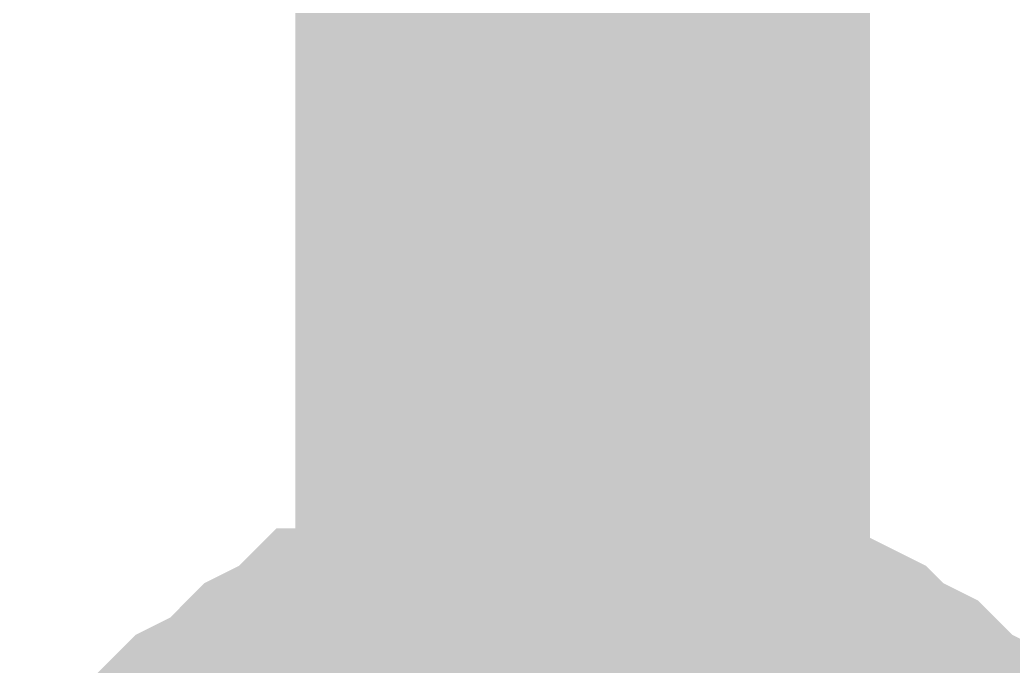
# Model space of a CAD drawing. Header units: inches. Extents: x 0 to 841, y 0 to 594.
# Drawn here: x 606.772 to 608.068, y 520.663 to 521.506 of the extents above; entities that cross this region are included whole.
import ezdxf

# ---------------------------------------------------------------- set-up
doc = ezdxf.new("R2010")
doc.units = ezdxf.units.IN
doc.layers.add('Sheet', color=255, linetype='Continuous')

msp = doc.modelspace()

# ---------------------------------------------------------------- linework, layer by layer
at = {"layer": 'Sheet'}
for points in [[(607.5062, 525.4995, 0.7493, 0.7493, 0), (607.5062, 519.9971, 0.7493, 0.7493, 0)], [(607.5062, 524.983, 0.2997, 0.2997, 0), (607.5062, 519.9971, 0.2997, 0.2997, 0)], [(606.9223, 520.4687, 0.2997, 0.2997, 0), (606.9447, 520.5136, 0.2997, 0.2997, 0), (606.9672, 520.5361, 0.2997, 0.2997, 0), (606.9896, 520.5585, 0.2997, 0.2997, 0), (607.0121, 520.581, 0.2997, 0.2997, 0), (607.057, 520.6034, 0.2997, 0.2997, 0), (607.0795, 520.6259, 0.2997, 0.2997, 0), (607.1019, 520.6484, 0.2997, 0.2997, 0), (607.1468, 520.6708, 0.2997, 0.2997, 0), (607.1693, 520.6933, 0.2997, 0.2997, 0), (607.2142, 520.6933, 0.2997, 0.2997, 0), (607.2367, 520.7157, 0.2997, 0.2997, 0), (607.2816, 520.7157, 0.2997, 0.2997, 0), (607.304, 520.7382, 0.2997, 0.2997, 0), (607.349, 520.7382, 0.2997, 0.2997, 0), (607.3939, 520.7607, 0.2997, 0.2997, 0), (607.4163, 520.7607, 0.2997, 0.2997, 0), (607.4613, 520.7607, 0.2997, 0.2997, 0), (607.5062, 520.7607, 0.2997, 0.2997, 0)], [(606.9223, 520.4687, 0.2997, 0.2997, 0), (606.9447, 520.5136, 0.2997, 0.2997, 0), (606.9672, 520.5361, 0.2997, 0.2997, 0), (606.9896, 520.5585, 0.2997, 0.2997, 0), (607.0121, 520.581, 0.2997, 0.2997, 0), (607.057, 520.6034, 0.2997, 0.2997, 0), (607.0795, 520.6259, 0.2997, 0.2997, 0), (607.1019, 520.6484, 0.2997, 0.2997, 0), (607.1468, 520.6708, 0.2997, 0.2997, 0), (607.1693, 520.6933, 0.2997, 0.2997, 0), (607.2142, 520.6933, 0.2997, 0.2997, 0), (607.2367, 520.7157, 0.2997, 0.2997, 0), (607.2816, 520.7157, 0.2997, 0.2997, 0), (607.304, 520.7382, 0.2997, 0.2997, 0), (607.349, 520.7382, 0.2997, 0.2997, 0), (607.3939, 520.7607, 0.2997, 0.2997, 0), (607.4163, 520.7607, 0.2997, 0.2997, 0), (607.4613, 520.7607, 0.2997, 0.2997, 0), (607.5062, 520.7607, 0.2997, 0.2997, 0)], [(606.9223, 520.4687, 0.2997, 0.2997, 0), (606.9447, 520.5136, 0.2997, 0.2997, 0), (606.9672, 520.5361, 0.2997, 0.2997, 0), (606.9896, 520.5585, 0.2997, 0.2997, 0), (607.0121, 520.581, 0.2997, 0.2997, 0), (607.057, 520.6034, 0.2997, 0.2997, 0), (607.0795, 520.6259, 0.2997, 0.2997, 0), (607.1019, 520.6484, 0.2997, 0.2997, 0), (607.1468, 520.6708, 0.2997, 0.2997, 0), (607.1693, 520.6933, 0.2997, 0.2997, 0), (607.2142, 520.6933, 0.2997, 0.2997, 0), (607.2367, 520.7157, 0.2997, 0.2997, 0), (607.2816, 520.7157, 0.2997, 0.2997, 0), (607.304, 520.7382, 0.2997, 0.2997, 0), (607.349, 520.7382, 0.2997, 0.2997, 0), (607.3939, 520.7607, 0.2997, 0.2997, 0), (607.4163, 520.7607, 0.2997, 0.2997, 0), (607.4613, 520.7607, 0.2997, 0.2997, 0), (607.5062, 520.7607, 0.2997, 0.2997, 0)], [(606.9223, 520.4687, 0.2997, 0.2997, 0), (606.9447, 520.5136, 0.2997, 0.2997, 0), (606.9672, 520.5361, 0.2997, 0.2997, 0), (606.9896, 520.5585, 0.2997, 0.2997, 0), (607.0121, 520.581, 0.2997, 0.2997, 0), (607.057, 520.6034, 0.2997, 0.2997, 0), (607.0795, 520.6259, 0.2997, 0.2997, 0), (607.1019, 520.6484, 0.2997, 0.2997, 0), (607.1468, 520.6708, 0.2997, 0.2997, 0), (607.1693, 520.6933, 0.2997, 0.2997, 0), (607.2142, 520.6933, 0.2997, 0.2997, 0), (607.2367, 520.7157, 0.2997, 0.2997, 0), (607.2816, 520.7157, 0.2997, 0.2997, 0), (607.304, 520.7382, 0.2997, 0.2997, 0), (607.349, 520.7382, 0.2997, 0.2997, 0), (607.3939, 520.7607, 0.2997, 0.2997, 0), (607.4163, 520.7607, 0.2997, 0.2997, 0), (607.4613, 520.7607, 0.2997, 0.2997, 0), (607.5062, 520.7607, 0.2997, 0.2997, 0)], [(606.9223, 520.4687, 0.2997, 0.2997, 0), (606.9447, 520.5136, 0.2997, 0.2997, 0), (606.9672, 520.5361, 0.2997, 0.2997, 0), (606.9896, 520.5585, 0.2997, 0.2997, 0), (607.0121, 520.581, 0.2997, 0.2997, 0), (607.057, 520.6034, 0.2997, 0.2997, 0), (607.0795, 520.6259, 0.2997, 0.2997, 0), (607.1019, 520.6484, 0.2997, 0.2997, 0), (607.1468, 520.6708, 0.2997, 0.2997, 0), (607.1693, 520.6933, 0.2997, 0.2997, 0), (607.2142, 520.6933, 0.2997, 0.2997, 0), (607.2367, 520.7157, 0.2997, 0.2997, 0), (607.2816, 520.7157, 0.2997, 0.2997, 0), (607.304, 520.7382, 0.2997, 0.2997, 0), (607.349, 520.7382, 0.2997, 0.2997, 0), (607.3939, 520.7607, 0.2997, 0.2997, 0), (607.4163, 520.7607, 0.2997, 0.2997, 0), (607.4613, 520.7607, 0.2997, 0.2997, 0), (607.5062, 520.7607, 0.2997, 0.2997, 0)], [(606.9223, 520.4687, 0.2997, 0.2997, 0), (606.9447, 520.5136, 0.2997, 0.2997, 0), (606.9672, 520.5361, 0.2997, 0.2997, 0), (606.9896, 520.5585, 0.2997, 0.2997, 0), (607.0121, 520.581, 0.2997, 0.2997, 0), (607.057, 520.6034, 0.2997, 0.2997, 0), (607.0795, 520.6259, 0.2997, 0.2997, 0), (607.1019, 520.6484, 0.2997, 0.2997, 0), (607.1468, 520.6708, 0.2997, 0.2997, 0), (607.1693, 520.6933, 0.2997, 0.2997, 0), (607.2142, 520.6933, 0.2997, 0.2997, 0), (607.2367, 520.7157, 0.2997, 0.2997, 0), (607.2816, 520.7157, 0.2997, 0.2997, 0), (607.304, 520.7382, 0.2997, 0.2997, 0), (607.349, 520.7382, 0.2997, 0.2997, 0), (607.3939, 520.7607, 0.2997, 0.2997, 0), (607.4163, 520.7607, 0.2997, 0.2997, 0), (607.4613, 520.7607, 0.2997, 0.2997, 0), (607.5062, 520.7607, 0.2997, 0.2997, 0)], [(607.5062, 520.7607, 0.2997, 0.2997, 0), (607.5062, 520.7607, 0.2997, 0.2997, 0)], [(607.5062, 520.7607, 0.2997, 0.2997, 0), (607.5511, 520.7607, 0.2997, 0.2997, 0), (607.5735, 520.7607, 0.2997, 0.2997, 0), (607.6185, 520.7607, 0.2997, 0.2997, 0), (607.6634, 520.7382, 0.2997, 0.2997, 0), (607.6858, 520.7382, 0.2997, 0.2997, 0), (607.7307, 520.7157, 0.2997, 0.2997, 0), (607.7532, 520.7157, 0.2997, 0.2997, 0), (607.7981, 520.6933, 0.2997, 0.2997, 0), (607.8206, 520.6933, 0.2997, 0.2997, 0), (607.8655, 520.6708, 0.2997, 0.2997, 0), (607.888, 520.6484, 0.2997, 0.2997, 0), (607.9329, 520.6259, 0.2997, 0.2997, 0), (607.9553, 520.6034, 0.2997, 0.2997, 0), (607.9778, 520.581, 0.2997, 0.2997, 0), (608.0227, 520.5585, 0.2997, 0.2997, 0), (608.0452, 520.5361, 0.2997, 0.2997, 0), (608.0676, 520.5136, 0.2997, 0.2997, 0), (608.0901, 520.4687, 0.2997, 0.2997, 0)], [(607.5062, 520.7607, 0.2997, 0.2997, 0), (607.5062, 520.7607, 0.2997, 0.2997, 0)], [(607.5062, 520.7607, 0.2997, 0.2997, 0), (607.5511, 520.7607, 0.2997, 0.2997, 0), (607.5735, 520.7607, 0.2997, 0.2997, 0), (607.6185, 520.7607, 0.2997, 0.2997, 0), (607.6634, 520.7382, 0.2997, 0.2997, 0), (607.6858, 520.7382, 0.2997, 0.2997, 0), (607.7307, 520.7157, 0.2997, 0.2997, 0), (607.7532, 520.7157, 0.2997, 0.2997, 0), (607.7981, 520.6933, 0.2997, 0.2997, 0), (607.8206, 520.6933, 0.2997, 0.2997, 0), (607.8655, 520.6708, 0.2997, 0.2997, 0), (607.888, 520.6484, 0.2997, 0.2997, 0), (607.9329, 520.6259, 0.2997, 0.2997, 0), (607.9553, 520.6034, 0.2997, 0.2997, 0), (607.9778, 520.581, 0.2997, 0.2997, 0), (608.0227, 520.5585, 0.2997, 0.2997, 0), (608.0452, 520.5361, 0.2997, 0.2997, 0), (608.0676, 520.5136, 0.2997, 0.2997, 0), (608.0901, 520.4687, 0.2997, 0.2997, 0)], [(607.5062, 520.7607, 0.2997, 0.2997, 0), (607.5062, 520.7607, 0.2997, 0.2997, 0)], [(607.5062, 520.7607, 0.2997, 0.2997, 0), (607.5511, 520.7607, 0.2997, 0.2997, 0), (607.5735, 520.7607, 0.2997, 0.2997, 0), (607.6185, 520.7607, 0.2997, 0.2997, 0), (607.6634, 520.7382, 0.2997, 0.2997, 0), (607.6858, 520.7382, 0.2997, 0.2997, 0), (607.7307, 520.7157, 0.2997, 0.2997, 0), (607.7532, 520.7157, 0.2997, 0.2997, 0), (607.7981, 520.6933, 0.2997, 0.2997, 0), (607.8206, 520.6933, 0.2997, 0.2997, 0), (607.8655, 520.6708, 0.2997, 0.2997, 0), (607.888, 520.6484, 0.2997, 0.2997, 0), (607.9329, 520.6259, 0.2997, 0.2997, 0), (607.9553, 520.6034, 0.2997, 0.2997, 0), (607.9778, 520.581, 0.2997, 0.2997, 0), (608.0227, 520.5585, 0.2997, 0.2997, 0), (608.0452, 520.5361, 0.2997, 0.2997, 0), (608.0676, 520.5136, 0.2997, 0.2997, 0), (608.0901, 520.4687, 0.2997, 0.2997, 0)], [(607.5062, 520.7607, 0.2997, 0.2997, 0), (607.5062, 520.7607, 0.2997, 0.2997, 0)], [(607.5062, 520.7607, 0.2997, 0.2997, 0), (607.5511, 520.7607, 0.2997, 0.2997, 0), (607.5735, 520.7607, 0.2997, 0.2997, 0), (607.6185, 520.7607, 0.2997, 0.2997, 0), (607.6634, 520.7382, 0.2997, 0.2997, 0), (607.6858, 520.7382, 0.2997, 0.2997, 0), (607.7307, 520.7157, 0.2997, 0.2997, 0), (607.7532, 520.7157, 0.2997, 0.2997, 0), (607.7981, 520.6933, 0.2997, 0.2997, 0), (607.8206, 520.6933, 0.2997, 0.2997, 0), (607.8655, 520.6708, 0.2997, 0.2997, 0), (607.888, 520.6484, 0.2997, 0.2997, 0), (607.9329, 520.6259, 0.2997, 0.2997, 0), (607.9553, 520.6034, 0.2997, 0.2997, 0), (607.9778, 520.581, 0.2997, 0.2997, 0), (608.0227, 520.5585, 0.2997, 0.2997, 0), (608.0452, 520.5361, 0.2997, 0.2997, 0), (608.0676, 520.5136, 0.2997, 0.2997, 0), (608.0901, 520.4687, 0.2997, 0.2997, 0)], [(607.5062, 520.7607, 0.2997, 0.2997, 0), (607.5062, 520.7607, 0.2997, 0.2997, 0)], [(607.5062, 520.7607, 0.2997, 0.2997, 0), (607.5511, 520.7607, 0.2997, 0.2997, 0), (607.5735, 520.7607, 0.2997, 0.2997, 0), (607.6185, 520.7607, 0.2997, 0.2997, 0), (607.6634, 520.7382, 0.2997, 0.2997, 0), (607.6858, 520.7382, 0.2997, 0.2997, 0), (607.7307, 520.7157, 0.2997, 0.2997, 0), (607.7532, 520.7157, 0.2997, 0.2997, 0), (607.7981, 520.6933, 0.2997, 0.2997, 0), (607.8206, 520.6933, 0.2997, 0.2997, 0), (607.8655, 520.6708, 0.2997, 0.2997, 0), (607.888, 520.6484, 0.2997, 0.2997, 0), (607.9329, 520.6259, 0.2997, 0.2997, 0), (607.9553, 520.6034, 0.2997, 0.2997, 0), (607.9778, 520.581, 0.2997, 0.2997, 0), (608.0227, 520.5585, 0.2997, 0.2997, 0), (608.0452, 520.5361, 0.2997, 0.2997, 0), (608.0676, 520.5136, 0.2997, 0.2997, 0), (608.0901, 520.4687, 0.2997, 0.2997, 0)], [(607.5062, 520.7607, 0.2997, 0.2997, 0), (607.5062, 520.7607, 0.2997, 0.2997, 0)], [(607.5062, 520.7607, 0.2997, 0.2997, 0), (607.5511, 520.7607, 0.2997, 0.2997, 0), (607.5735, 520.7607, 0.2997, 0.2997, 0), (607.6185, 520.7607, 0.2997, 0.2997, 0), (607.6634, 520.7382, 0.2997, 0.2997, 0), (607.6858, 520.7382, 0.2997, 0.2997, 0), (607.7307, 520.7157, 0.2997, 0.2997, 0), (607.7532, 520.7157, 0.2997, 0.2997, 0), (607.7981, 520.6933, 0.2997, 0.2997, 0), (607.8206, 520.6933, 0.2997, 0.2997, 0), (607.8655, 520.6708, 0.2997, 0.2997, 0), (607.888, 520.6484, 0.2997, 0.2997, 0), (607.9329, 520.6259, 0.2997, 0.2997, 0), (607.9553, 520.6034, 0.2997, 0.2997, 0), (607.9778, 520.581, 0.2997, 0.2997, 0), (608.0227, 520.5585, 0.2997, 0.2997, 0), (608.0452, 520.5361, 0.2997, 0.2997, 0), (608.0676, 520.5136, 0.2997, 0.2997, 0), (608.0901, 520.4687, 0.2997, 0.2997, 0)], [(607.057, 520.6034, 0.0991, 0.0991, 0), (607.0795, 520.6259, 0.0991, 0.0991, 0), (607.1019, 520.6484, 0.0991, 0.0991, 0), (607.1468, 520.6708, 0.0991, 0.0991, 0), (607.1693, 520.6933, 0.0991, 0.0991, 0), (607.2142, 520.6933, 0.0991, 0.0991, 0), (607.2367, 520.7157, 0.0991, 0.0991, 0), (607.2816, 520.7157, 0.0991, 0.0991, 0), (607.304, 520.7382, 0.0991, 0.0991, 0), (607.349, 520.7382, 0.0991, 0.0991, 0), (607.3939, 520.7607, 0.0991, 0.0991, 0), (607.4163, 520.7607, 0.0991, 0.0991, 0), (607.4613, 520.7607, 0.0991, 0.0991, 0), (607.5062, 520.7607, 0.0991, 0.0991, 0)], [(607.057, 520.6034, 0.0991, 0.0991, 0), (607.0795, 520.6259, 0.0991, 0.0991, 0), (607.1019, 520.6484, 0.0991, 0.0991, 0), (607.1468, 520.6708, 0.0991, 0.0991, 0), (607.1693, 520.6933, 0.0991, 0.0991, 0), (607.2142, 520.6933, 0.0991, 0.0991, 0), (607.2367, 520.7157, 0.0991, 0.0991, 0), (607.2816, 520.7157, 0.0991, 0.0991, 0), (607.304, 520.7382, 0.0991, 0.0991, 0), (607.349, 520.7382, 0.0991, 0.0991, 0), (607.3939, 520.7607, 0.0991, 0.0991, 0), (607.4163, 520.7607, 0.0991, 0.0991, 0), (607.4613, 520.7607, 0.0991, 0.0991, 0), (607.5062, 520.7607, 0.0991, 0.0991, 0)], [(607.057, 520.6034, 0.0991, 0.0991, 0), (607.0795, 520.6259, 0.0991, 0.0991, 0), (607.1019, 520.6484, 0.0991, 0.0991, 0), (607.1468, 520.6708, 0.0991, 0.0991, 0), (607.1693, 520.6933, 0.0991, 0.0991, 0), (607.2142, 520.6933, 0.0991, 0.0991, 0), (607.2367, 520.7157, 0.0991, 0.0991, 0), (607.2816, 520.7157, 0.0991, 0.0991, 0), (607.304, 520.7382, 0.0991, 0.0991, 0), (607.349, 520.7382, 0.0991, 0.0991, 0), (607.3939, 520.7607, 0.0991, 0.0991, 0), (607.4163, 520.7607, 0.0991, 0.0991, 0), (607.4613, 520.7607, 0.0991, 0.0991, 0), (607.5062, 520.7607, 0.0991, 0.0991, 0)], [(607.057, 520.6034, 0.0991, 0.0991, 0), (607.0795, 520.6259, 0.0991, 0.0991, 0), (607.1019, 520.6484, 0.0991, 0.0991, 0), (607.1468, 520.6708, 0.0991, 0.0991, 0), (607.1693, 520.6933, 0.0991, 0.0991, 0), (607.2142, 520.6933, 0.0991, 0.0991, 0), (607.2367, 520.7157, 0.0991, 0.0991, 0), (607.2816, 520.7157, 0.0991, 0.0991, 0), (607.304, 520.7382, 0.0991, 0.0991, 0), (607.349, 520.7382, 0.0991, 0.0991, 0), (607.3939, 520.7607, 0.0991, 0.0991, 0), (607.4163, 520.7607, 0.0991, 0.0991, 0), (607.4613, 520.7607, 0.0991, 0.0991, 0), (607.5062, 520.7607, 0.0991, 0.0991, 0)], [(607.057, 520.6034, 0.0991, 0.0991, 0), (607.0795, 520.6259, 0.0991, 0.0991, 0), (607.1019, 520.6484, 0.0991, 0.0991, 0), (607.1468, 520.6708, 0.0991, 0.0991, 0), (607.1693, 520.6933, 0.0991, 0.0991, 0), (607.2142, 520.6933, 0.0991, 0.0991, 0), (607.2367, 520.7157, 0.0991, 0.0991, 0), (607.2816, 520.7157, 0.0991, 0.0991, 0), (607.304, 520.7382, 0.0991, 0.0991, 0), (607.349, 520.7382, 0.0991, 0.0991, 0), (607.3939, 520.7607, 0.0991, 0.0991, 0), (607.4163, 520.7607, 0.0991, 0.0991, 0), (607.4613, 520.7607, 0.0991, 0.0991, 0), (607.5062, 520.7607, 0.0991, 0.0991, 0)], [(607.057, 520.6034, 0.0991, 0.0991, 0), (607.0795, 520.6259, 0.0991, 0.0991, 0), (607.1019, 520.6484, 0.0991, 0.0991, 0), (607.1468, 520.6708, 0.0991, 0.0991, 0), (607.1693, 520.6933, 0.0991, 0.0991, 0), (607.2142, 520.6933, 0.0991, 0.0991, 0), (607.2367, 520.7157, 0.0991, 0.0991, 0), (607.2816, 520.7157, 0.0991, 0.0991, 0), (607.304, 520.7382, 0.0991, 0.0991, 0), (607.349, 520.7382, 0.0991, 0.0991, 0), (607.3939, 520.7607, 0.0991, 0.0991, 0), (607.4163, 520.7607, 0.0991, 0.0991, 0), (607.4613, 520.7607, 0.0991, 0.0991, 0), (607.5062, 520.7607, 0.0991, 0.0991, 0)], [(607.5062, 520.7607, 0.0991, 0.0991, 0), (607.5062, 520.7607, 0.0991, 0.0991, 0)], [(607.5062, 520.7607, 0.0991, 0.0991, 0), (607.5511, 520.7607, 0.0991, 0.0991, 0), (607.5735, 520.7607, 0.0991, 0.0991, 0), (607.6185, 520.7607, 0.0991, 0.0991, 0), (607.6634, 520.7382, 0.0991, 0.0991, 0), (607.6858, 520.7382, 0.0991, 0.0991, 0), (607.7307, 520.7157, 0.0991, 0.0991, 0), (607.7532, 520.7157, 0.0991, 0.0991, 0), (607.7981, 520.6933, 0.0991, 0.0991, 0), (607.8206, 520.6933, 0.0991, 0.0991, 0), (607.8655, 520.6708, 0.0991, 0.0991, 0), (607.888, 520.6484, 0.0991, 0.0991, 0), (607.9329, 520.6259, 0.0991, 0.0991, 0), (607.9553, 520.6034, 0.0991, 0.0991, 0), (607.9778, 520.581, 0.0991, 0.0991, 0), (608.0227, 520.5585, 0.0991, 0.0991, 0), (608.0452, 520.5361, 0.0991, 0.0991, 0), (608.0676, 520.5136, 0.0991, 0.0991, 0), (608.0901, 520.4687, 0.0991, 0.0991, 0), (608.1125, 520.4462, 0.0991, 0.0991, 0), (608.135, 520.4238, 0.0991, 0.0991, 0)], [(607.5062, 520.7607, 0.0991, 0.0991, 0), (607.5062, 520.7607, 0.0991, 0.0991, 0)], [(607.5062, 520.7607, 0.0991, 0.0991, 0), (607.5511, 520.7607, 0.0991, 0.0991, 0), (607.5735, 520.7607, 0.0991, 0.0991, 0), (607.6185, 520.7607, 0.0991, 0.0991, 0), (607.6634, 520.7382, 0.0991, 0.0991, 0), (607.6858, 520.7382, 0.0991, 0.0991, 0), (607.7307, 520.7157, 0.0991, 0.0991, 0), (607.7532, 520.7157, 0.0991, 0.0991, 0), (607.7981, 520.6933, 0.0991, 0.0991, 0), (607.8206, 520.6933, 0.0991, 0.0991, 0), (607.8655, 520.6708, 0.0991, 0.0991, 0), (607.888, 520.6484, 0.0991, 0.0991, 0), (607.9329, 520.6259, 0.0991, 0.0991, 0), (607.9553, 520.6034, 0.0991, 0.0991, 0), (607.9778, 520.581, 0.0991, 0.0991, 0), (608.0227, 520.5585, 0.0991, 0.0991, 0), (608.0452, 520.5361, 0.0991, 0.0991, 0), (608.0676, 520.5136, 0.0991, 0.0991, 0), (608.0901, 520.4687, 0.0991, 0.0991, 0), (608.1125, 520.4462, 0.0991, 0.0991, 0), (608.135, 520.4238, 0.0991, 0.0991, 0)], [(607.5062, 520.7607, 0.0991, 0.0991, 0), (607.5062, 520.7607, 0.0991, 0.0991, 0)], [(607.5062, 520.7607, 0.0991, 0.0991, 0), (607.5511, 520.7607, 0.0991, 0.0991, 0), (607.5735, 520.7607, 0.0991, 0.0991, 0), (607.6185, 520.7607, 0.0991, 0.0991, 0), (607.6634, 520.7382, 0.0991, 0.0991, 0), (607.6858, 520.7382, 0.0991, 0.0991, 0), (607.7307, 520.7157, 0.0991, 0.0991, 0), (607.7532, 520.7157, 0.0991, 0.0991, 0), (607.7981, 520.6933, 0.0991, 0.0991, 0), (607.8206, 520.6933, 0.0991, 0.0991, 0), (607.8655, 520.6708, 0.0991, 0.0991, 0), (607.888, 520.6484, 0.0991, 0.0991, 0), (607.9329, 520.6259, 0.0991, 0.0991, 0), (607.9553, 520.6034, 0.0991, 0.0991, 0), (607.9778, 520.581, 0.0991, 0.0991, 0), (608.0227, 520.5585, 0.0991, 0.0991, 0), (608.0452, 520.5361, 0.0991, 0.0991, 0), (608.0676, 520.5136, 0.0991, 0.0991, 0), (608.0901, 520.4687, 0.0991, 0.0991, 0), (608.1125, 520.4462, 0.0991, 0.0991, 0), (608.135, 520.4238, 0.0991, 0.0991, 0)], [(607.5062, 520.7607, 0.0991, 0.0991, 0), (607.5062, 520.7607, 0.0991, 0.0991, 0)], [(607.5062, 520.7607, 0.0991, 0.0991, 0), (607.5511, 520.7607, 0.0991, 0.0991, 0), (607.5735, 520.7607, 0.0991, 0.0991, 0), (607.6185, 520.7607, 0.0991, 0.0991, 0), (607.6634, 520.7382, 0.0991, 0.0991, 0), (607.6858, 520.7382, 0.0991, 0.0991, 0), (607.7307, 520.7157, 0.0991, 0.0991, 0), (607.7532, 520.7157, 0.0991, 0.0991, 0), (607.7981, 520.6933, 0.0991, 0.0991, 0), (607.8206, 520.6933, 0.0991, 0.0991, 0), (607.8655, 520.6708, 0.0991, 0.0991, 0), (607.888, 520.6484, 0.0991, 0.0991, 0), (607.9329, 520.6259, 0.0991, 0.0991, 0), (607.9553, 520.6034, 0.0991, 0.0991, 0), (607.9778, 520.581, 0.0991, 0.0991, 0), (608.0227, 520.5585, 0.0991, 0.0991, 0), (608.0452, 520.5361, 0.0991, 0.0991, 0), (608.0676, 520.5136, 0.0991, 0.0991, 0), (608.0901, 520.4687, 0.0991, 0.0991, 0), (608.1125, 520.4462, 0.0991, 0.0991, 0), (608.135, 520.4238, 0.0991, 0.0991, 0)], [(607.5062, 520.7607, 0.0991, 0.0991, 0), (607.5062, 520.7607, 0.0991, 0.0991, 0)], [(607.5062, 520.7607, 0.0991, 0.0991, 0), (607.5511, 520.7607, 0.0991, 0.0991, 0), (607.5735, 520.7607, 0.0991, 0.0991, 0), (607.6185, 520.7607, 0.0991, 0.0991, 0), (607.6634, 520.7382, 0.0991, 0.0991, 0), (607.6858, 520.7382, 0.0991, 0.0991, 0), (607.7307, 520.7157, 0.0991, 0.0991, 0), (607.7532, 520.7157, 0.0991, 0.0991, 0), (607.7981, 520.6933, 0.0991, 0.0991, 0), (607.8206, 520.6933, 0.0991, 0.0991, 0), (607.8655, 520.6708, 0.0991, 0.0991, 0), (607.888, 520.6484, 0.0991, 0.0991, 0), (607.9329, 520.6259, 0.0991, 0.0991, 0), (607.9553, 520.6034, 0.0991, 0.0991, 0), (607.9778, 520.581, 0.0991, 0.0991, 0), (608.0227, 520.5585, 0.0991, 0.0991, 0), (608.0452, 520.5361, 0.0991, 0.0991, 0), (608.0676, 520.5136, 0.0991, 0.0991, 0), (608.0901, 520.4687, 0.0991, 0.0991, 0), (608.1125, 520.4462, 0.0991, 0.0991, 0), (608.135, 520.4238, 0.0991, 0.0991, 0)], [(607.5062, 520.7607, 0.0991, 0.0991, 0), (607.5062, 520.7607, 0.0991, 0.0991, 0)], [(607.5062, 520.7607, 0.0991, 0.0991, 0), (607.5511, 520.7607, 0.0991, 0.0991, 0), (607.5735, 520.7607, 0.0991, 0.0991, 0), (607.6185, 520.7607, 0.0991, 0.0991, 0), (607.6634, 520.7382, 0.0991, 0.0991, 0), (607.6858, 520.7382, 0.0991, 0.0991, 0), (607.7307, 520.7157, 0.0991, 0.0991, 0), (607.7532, 520.7157, 0.0991, 0.0991, 0), (607.7981, 520.6933, 0.0991, 0.0991, 0), (607.8206, 520.6933, 0.0991, 0.0991, 0), (607.8655, 520.6708, 0.0991, 0.0991, 0), (607.888, 520.6484, 0.0991, 0.0991, 0), (607.9329, 520.6259, 0.0991, 0.0991, 0), (607.9553, 520.6034, 0.0991, 0.0991, 0), (607.9778, 520.581, 0.0991, 0.0991, 0), (608.0227, 520.5585, 0.0991, 0.0991, 0), (608.0452, 520.5361, 0.0991, 0.0991, 0), (608.0676, 520.5136, 0.0991, 0.0991, 0), (608.0901, 520.4687, 0.0991, 0.0991, 0), (608.1125, 520.4462, 0.0991, 0.0991, 0), (608.135, 520.4238, 0.0991, 0.0991, 0)]]:
    msp.add_lwpolyline(points, format="xyseb", dxfattribs=at)

doc.saveas('drawing.dxf')
